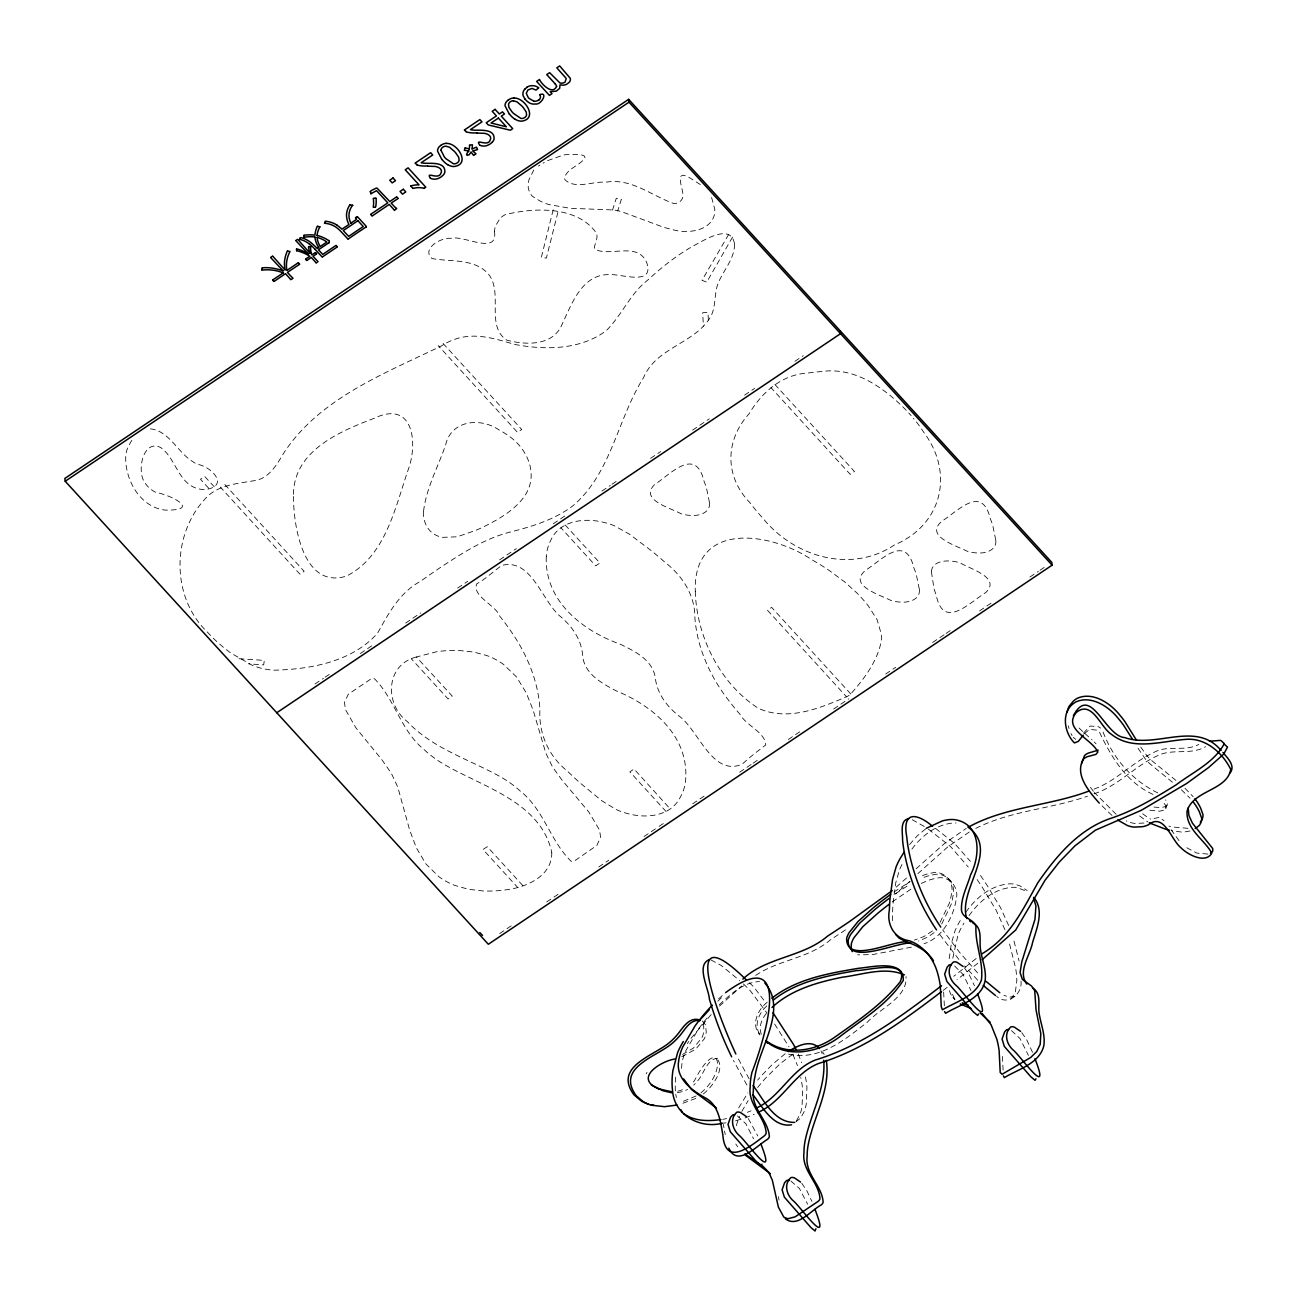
<?xml version="1.0" encoding="UTF-8"?>
<svg xmlns="http://www.w3.org/2000/svg" width="1297" height="1297" viewBox="0 0 1297 1297"><rect width="100%" height="100%" fill="white"/><g stroke="black" fill="none" stroke-linecap="round" stroke-linejoin="round"><path stroke-width="0.75" stroke-dasharray="5 3.75" d="M944.346 1005.807L943.535 989.806M1003.116 1070.122L1002.305 1054.121M681.573 1068.42L681.849 1064.399A69.227 31.858 -42.4 0 1 685.708 1050.846L698.224 1029.396A103.711 47.73 -42.4 0 1 709.41 1015.275M1020.982 981.083C1022.749 993.907 1007.51 1006.504 996.663 996.339M949.193 958.678L951.366 943.551L954.868 931.246A57.457 26.443 -42.4 0 1 959.034 922.67L960.818 919.654M952.809 958.191L958.045 934.715A57.457 26.443 -42.4 0 1 962.196 926.139L963.979 923.124M553.171 209.79L541.335 257.373L546.361 258.119L558.326 210.6M612.476 210.211L616.27 198.295L621.376 199.284L617.631 211.087M1149.839 810.236L1159.486 811.192L1164.349 810.155A6.566 4.54 20.2 0 0 1165.825 808.598L1165.452 805.145L1162.679 801.578M1165.825 808.598L1167.413 803.751L1165.679 799.876M646.23 1073.851L647.008 1072.343M738.658 1107.897L747.866 1092.901M741.835 1111.383L748.126 1100.602M732.546 237.092L706.735 282.146L702.001 280.314L728.849 234.141M940.098 922.329L949.436 903.036A82.522 37.986 -42.4 0 0 951.317 894.687C955.127 882.122 943.794 869.152 930.776 873.254A46.627 21.465 -42.4 0 0 922.507 875.588L919.524 876.821M941.687 924.064L951.025 904.771A82.522 37.986 -42.4 0 0 952.906 896.422C956.7 883.857 945.383 870.903 932.365 874.989A46.627 21.465 -42.4 0 0 924.096 877.323L921.113 878.555M1083.433 733.162L1090.129 726.061L1097.716 726.482A7.863 5.431 20.2 0 1 1100.602 728.136M131.808 440.332L128.176 446.654A42.088 35.538 -7.2 0 0 125.793 455.134C124.285 478.82 139.687 507.159 165.124 510.094C201.732 510.694 171.253 495.081 155.948 492.422A28.437 24.011 -7.2 0 1 150.355 488.888L148.604 487.299A32.49 27.432 -7.2 0 1 144.113 481.446C137.012 470.308 143.059 439.051 160.585 447.465C176.522 458.619 178.175 485.013 199.787 489.115A19.374 16.358 -7.2 0 0 206.661 489.358C230.039 485.127 210.049 465.85 197.274 464.326A52.464 44.293 -7.2 0 1 191.145 460.532C176.797 450.886 168.578 430.377 149.674 428.788M796.423 1120.884L799.892 1114.561A271.673 74.545 56.1 0 0 802.032 1106.892L802.697 1090.129A165.351 45.363 56.1 0 0 801.141 1079.299L800.752 1077.434M965.86 912.164C974.55 899.956 986.32 889.126 1001.106 885.235A54.717 25.178 -42.4 0 1 1009.277 883.857A52.48 24.157 -42.4 0 1 1013.8 884.035L1019.701 885.77L1027.159 890.52M969.037 915.633C977.711 903.425 989.481 892.595 1004.283 888.704A54.717 25.178 -42.4 0 1 1012.454 887.326A52.48 24.157 -42.4 0 1 1016.961 887.505L1026.592 891.298M766.332 1013.508C761.436 1019.361 758.226 1027.743 761.631 1035.103M909.586 844.558L916.995 836.111L926.366 828.28M911.888 849.13C920.319 837.83 931.635 828.053 945.513 824.389A54.717 25.178 -42.4 0 1 953.684 823.011A52.48 24.157 -42.4 0 1 956.019 822.995M1084.324 733.632L1089.642 729.4L1096.387 730.065A7.863 5.431 20.2 0 1 1099.272 731.735C1111.48 757.351 1126.331 782.707 1154.022 794.85M533.764 169.956L528.933 179.845A48.184 40.677 -7.2 0 0 528.333 183.282L528.219 187.465A15.369 12.97 -7.2 0 0 528.576 189.281L528.738 189.865A25.421 21.465 -7.2 0 0 530.943 194.388L531.3 194.923A11.884 10.036 -7.2 0 0 532.759 196.512L539.73 200.84A63.067 53.242 -7.2 0 0 548.534 204.472L569.918 208.282L613.724 209.984A57.83 48.832 -7.2 0 1 620.923 211.427L662.88 227.007A101.62 85.813 -7.2 0 0 671.635 229.358C686.178 234.011 710.351 231.855 714.517 214.281A45.427 38.359 -7.2 0 0 714.744 208.979L711.356 196.658M766.77 1005.953C758.972 1013.054 753.2 1025.538 760.334 1035.071M711.194 1014.578L690.28 1039.221A62.84 28.923 -42.4 0 0 687.361 1043.55M719.235 1004.818C730.422 994.345 743.278 982.218 759.475 981.57M767.24 1002.208C757.853 1009.747 750.525 1024.549 759.945 1034.974M916.12 868.779L944.573 843.439L966.2 828.459M917.903 873.594L947.75 846.909L969.378 831.944M717.825 1001.203L723.677 995.593M719.527 1006.083L741.673 985.996M906.522 878.02L893.584 889.434M909.7 881.49L895.465 894.006M718.538 998.885L725.882 992.416M932.543 930.873L923.95 936.531L914.417 940.098M934.132 932.608L927.777 937.099L918.471 941.087M976.155 958.532L953.814 976.268M977.825 963.201L956.991 979.738M1010.752 999.176L1015.34 992.4L1016.816 980.483A171.463 47.049 56.1 0 0 1015.681 968.389L1008.742 940.698M700.915 1092.885C728.379 1070.382 718.554 1033.239 694.462 1080.709A28.437 24.756 -66.1 0 1 691.317 1084.033M703.314 1093.955C712.637 1086.756 727.422 1066.556 715.296 1057.185M943.162 990.405L947.88 986.79M892.287 901.853L911.661 888.672M785.188 1053.731L772.331 1064.448L762.441 1074.629A103.711 47.73 -42.4 0 0 757.659 1080.125M893.876 892.028L910.137 881.571M895.465 893.763L908.484 885.203M315.009 683.989L323.391 678.347M325.077 677.229L330.103 673.84M360.307 653.526L372.061 645.63M405.621 623.063L420.714 612.914M457.63 588.092L467.698 581.315M499.572 559.882L516.352 548.599M553.268 523.777L565.022 515.882M601.938 491.06L610.32 485.418M612.006 484.284L617.032 480.911M650.591 458.344L660.659 451.567M692.533 430.134L709.313 418.85M744.559 395.163L754.627 388.387M794.899 361.312L803.281 355.67M499.718 933.548L513.142 924.518M546.702 901.95L558.44 894.055M598.711 866.98L608.779 860.203M644.025 836.516L657.449 827.486M659.119 826.367L664.161 822.979M692.679 803.8L704.433 795.904M739.663 772.201L751.417 764.306M753.087 763.171L758.129 759.799M788.317 739.485L800.071 731.589M833.631 709.021L848.724 698.872M885.64 674.051L895.708 667.274M932.624 642.453L944.378 634.557M946.048 633.422L951.09 630.05M979.608 610.871L993.032 601.84M1029.948 577.019L1038.33 571.377M1040.016 570.242L1045.042 566.87M538.401 166.097L539.892 165.108M792.905 1054.153L780.421 1063.443L765.619 1078.099A103.711 47.73 -42.4 0 0 757.383 1087.843M755.681 975.393C778.897 959.618 808.89 958.483 830.647 939.644A702.05 323.115 -42.4 0 0 847.735 928.393M1154.006 818.537L1159.323 817.337L1164.025 820.709M696.132 1095.949L681.136 1102.239M975.782 828.394C1010.703 810.609 1050.846 809.052 1087.453 796.212M795.774 1121.97L800.654 1118.03L804.124 1111.724A271.673 74.545 56.1 0 0 806.264 1104.039L806.929 1087.291A165.351 45.363 56.1 0 0 805.372 1076.461L804.983 1074.581M695.808 1098.429L680.26 1104.233M921.227 883.435L927.258 880.793A46.627 21.465 -42.4 0 1 935.526 878.458C948.545 874.373 959.877 887.326 956.084 899.891A82.522 37.986 -42.4 0 1 954.203 908.24C949.485 923.351 939.758 938.493 924.048 943.73M416.369 656.995C385.371 664.826 384.415 704.19 407.42 721.683C433.263 749.147 470.584 759.685 502.474 777.941A118.497 100.047 -7.2 0 1 519.838 790.7C543.589 809.004 550.268 840.991 570.972 861.127A4.199 3.534 -7.2 0 0 574.101 861.208L596.896 845.401L600.624 837.262L599.522 829.999L588.789 811.954L561.925 779.951L552.554 766.981L545.842 753.184L533.148 710.156L526.193 692.744L516.514 676.937L503.398 664.307A69.227 58.446 -7.2 0 0 486.715 655.52L473.583 652.002L459.041 650.478A103.711 87.564 -7.2 0 0 436.538 651.759L416.369 656.995L452.28 696.116L448.065 698.953L411.36 658.795M682.514 1054.429L693.392 1048.106L701.888 1037.778A19.374 16.861 -66.1 0 0 703.833 1031.18L703.671 1025.36L701.807 1021.404M1014.984 996.323L1009.163 997.182L1003.943 995.269M1094.052 789.079C1116.198 781.07 1132.054 762.539 1153.244 752.795C1167.349 744.283 1184.372 752.211 1198.817 744.446M747.38 1112.291L751.028 1110.832M745.094 1117.949L754.189 1114.301M681.768 1056.731L695.776 1049.16L704.287 1038.832A19.374 16.861 -66.1 0 0 706.217 1032.234L705.6 1024.841L702.293 1021.112M1094.036 793.796C1117.641 786.193 1134.275 766.592 1156.405 756.264C1171.775 747.802 1190.111 755.665 1205.594 746.732M1190.014 830.988L1182.929 832.269L1171.256 830.615M735.577 1120.835L743.197 1118.533M677.666 1091.215L680.293 1090.485A32.49 28.275 -66.1 0 0 685.189 1088.361M722.786 1119.376L726.644 1118.565M911.451 947.15L872.281 954.624L857.641 954.835M1144.003 823.028L1135.313 823.482A18.644 12.905 17.8 0 1 1128.552 821.86L1126.234 820.871M677.326 1092.739L682.692 1091.539A32.49 28.275 -66.1 0 0 687.572 1089.415M1207.88 854.074L1196.774 853.086L1185.15 846.892M1187.939 828.329L1172.585 827.016A91.276 63.018 20.2 0 1 1168.905 826.14M722.186 1123.267L725.963 1122.845M239.037 658.714L264.329 660.416L263.68 664.891L248.748 663.886M1154.006 807.074L1160.815 807.593L1165.679 806.556A6.566 4.54 20.2 0 0 1167.154 804.999M788.608 1054.104C818.877 1061.335 845.222 1039.464 867.417 1022.101C879.885 1008.418 907.722 997.685 906.036 976.625M711.015 959.958L721.31 965.519L739.63 980.564M717.679 1058.239C706.541 1059.001 703.898 1074.678 696.862 1081.779A28.437 24.756 -66.1 0 1 693.7 1085.086M912.261 819.688L925.393 827.129M790.894 1181.032L799.374 1188.392L807.642 1204.2M1075.797 739.322L1073.268 737.393M1011.449 1030.596L1019.977 1038.524L1028.408 1055.401M737.409 1115.923L745.921 1123.851L753.573 1138.798M954.624 966.054L963.185 974.582L970.983 990.535M1157.751 792.905C1131.227 779.74 1112.178 757.416 1102.288 729.871M928.376 829.156L950.555 846.503L968.275 867.061M935.575 828.394L954.787 843.666L970.351 861.321M1142.657 813.77L1147.667 817.337A39.461 27.253 20.2 0 0 1150.65 819.104M700.396 184.563L687.102 176.214L682.968 175.16L680.649 176.376C678.234 184.823 689.145 198.554 677.196 203.029A7.863 6.647 -7.2 0 1 673.84 203.548C651.483 195.782 631.331 177.738 605.699 182.245C592.956 180.964 575.414 189.832 564.973 179.732A6.566 5.545 -7.2 0 1 564.681 177.219C567.956 167.816 580.002 165.773 585.028 157.715L584.136 155.867L581.056 154.732L568.07 154.359A39.461 33.317 -7.2 0 0 563.011 155.154L547.885 160.536A91.276 77.058 -7.2 0 0 543.07 163.163M1172.423 782.221L1149.255 763.252A57.83 39.931 20.2 0 1 1144.781 758.242L1136.561 746.132M1175.893 780.372L1150.585 759.653A57.83 39.931 20.2 0 1 1146.11 754.643L1140.582 746.861M1139.641 815.959L1146.337 820.936A39.461 27.253 20.2 0 0 1147.861 821.876M1116.085 814.224L1094.311 792.451M949.291 990.649L951.366 995.448L954.835 999.063M1084.973 733.583L1092.074 739.922M1112.015 815.456L1100.326 804.221M1181.356 789.776L1190.014 798.19M743.392 983.937L748.304 988.573A16.358 4.491 56.1 0 1 749.066 989.4L749.731 990.13A12.159 3.34 56.1 0 1 750.525 991.038L766.867 1012.957M749.423 982.753L752.519 985.736A16.358 4.491 56.1 0 1 753.298 986.563L753.962 987.276A12.159 3.34 56.1 0 1 754.757 988.201L765.862 1002.889M1082.671 731.508L1078.52 727.471M1184.972 788.252L1193.191 796.698M906.263 410.322C884.116 387.722 854.577 366.613 821.179 371.591A141.405 119.405 -7.2 0 0 807.658 373.082C781.896 374.476 761.728 392.456 749.131 413.727C724.926 440.396 724.52 476.356 749.828 502.588A231.109 195.134 -7.2 0 0 762.506 517.762C793.651 556.656 850.767 574.117 894.46 544.935C942.352 524.782 954.397 472.935 923.675 432.193A171.463 144.778 -7.2 0 0 913.445 418.283M1094.198 741.949L1096.046 743.846M977.727 980.192L964.514 966.006M977.646 972.912L959.683 952.501L942.66 929.917M214.264 486.78L204.667 476.421L200.484 479.242L209.287 488.888M908.711 412.965L911.143 415.607M774.893 384.463L854.464 471.524L850.232 474.362L770.904 387.56M850.8 693.992L771.65 607.385L767.435 610.222L846.568 696.829M948.318 878.328L951.495 881.798M443.055 343.413L521.734 429.502L517.503 432.355L438.159 345.537M565.135 524.945L599.927 563.011L595.696 565.865L560.888 527.749M952.906 997.393L955.03 999.711M224.819 484.511L304.147 571.328L299.915 574.166L220.36 487.121M522.821 885.592L487.25 846.682L483.019 849.519L517.795 887.57M666.123 811.598L629.872 771.861L634.087 769.024L670.225 808.955M1021.76 1032.607L1026.754 1039.837L1032.639 1052.564M964.336 967.74L969.345 974.971L974.436 985.769M801.789 1183.318L806.783 1190.565L811.873 1201.362M958.856 959.423L938.428 932.77M748.32 1118.614L757.788 1135.961M1179.086 840.699L1171.126 829.723M1093.403 791.283L1089.156 785.512M735.788 1144.019L737.701 1146.807M774.633 1024.046L788.998 1046.874M822.655 1052.029L824.179 1054.396M746.877 1085.038L733.405 1060.411M749.099 1078.812L737.636 1057.558M954.543 998.917L952.452 994.118M1070.965 733.518L1072.084 735.642M792.872 1054.396L797.477 1065.583M821.017 1050.927L822.217 1053.699M798.19 1053.926L801.692 1062.746M1008.628 925.474L1000.49 907.592L987.179 885.478A141.405 38.797 56.1 0 0 979.608 874.194M1004.948 929.738L996.258 910.429L982.948 888.332A141.405 38.797 56.1 0 0 976.219 878.264M1014.011 941.136L1019.085 960.947M1068.258 725.85L1069.036 728.509M723.272 1124.369L723.937 1127.66M675.753 1094.246L676.385 1097.521M778.362 1196.628L779.027 1200.114M724.569 1131.065L725.234 1134.567M708.373 320.067L707.951 312.35L702.666 312.739L703.412 326.147M892.498 920.724L892.531 913.607A499.086 229.715 -42.4 0 1 893.211 901.853L895.773 882.706L899.275 870.417A57.457 26.443 -42.4 0 1 903.425 861.824M736.404 1125.699A69.227 31.858 -42.4 0 1 739.501 1116.393M675.413 1090.907A180.38 83.024 -42.4 0 1 676.061 1074.078M423.519 511.65C422.935 520.681 426.94 530.36 435.16 534.753A23.135 19.536 -7.2 0 0 442.293 537.363L457.209 536.796L476.129 530.246A199.479 168.432 -7.2 0 0 485.71 525.788C500.237 518.378 514.958 509.705 524.572 496.184A46.627 39.364 -7.2 0 0 529.111 487.202C535.937 468.006 524.912 447.043 508.959 436.1A82.522 69.665 -7.2 0 0 498.907 429.858C480.571 417.245 451.243 420.017 445.665 444.822C438.078 466.969 426.162 488.126 423.519 511.65M695.289 591.432C696.57 636.568 719.9 683.438 758.129 708.162C787.474 721.862 819.963 708.243 847.557 696.294A16.358 13.813 -7.2 0 0 848.627 695.63L849.503 695.046A12.159 10.263 -7.2 0 0 850.492 694.268C863.867 679.174 876.918 662.07 881.117 641.95A48.962 41.342 -7.2 0 0 881.312 634.201L877.161 619.771L868.52 606.218A165.351 139.606 -7.2 0 0 856.895 592.972L844.704 581.948L829.74 570.842A271.673 229.374 -7.2 0 0 811.841 559.737C771.326 532.175 692.809 520.016 695.289 591.432M494.481 231.482C498.291 255.817 463.369 234.741 451.129 238.356C441.466 236.946 421.022 248.748 431.95 258.525C450.999 262.124 474.41 258.071 488.629 274.283C503.447 293.284 485.321 326.131 506.9 340.171C525.561 345.132 552.344 346.202 561.65 325.271C571.458 304.714 581.591 274.121 609.266 274.624C621.279 273.699 654.596 286.394 646.749 262.675C637.702 241.339 610.628 257.114 594.837 249.267L594.448 246.77L596.847 238.405A15.629 13.197 -7.2 0 0 596.474 233.184C577.278 205.753 534.64 207.407 505.376 214.589A18.644 15.742 -7.2 0 0 499.993 218.545L495.649 225.629A27.253 23.006 -7.2 0 0 494.481 231.482M546.28 556.77C544.513 600.851 582.288 630.666 620.209 644.204C634.541 651.094 651.872 659.443 655.163 676.758C656.736 693.003 666.496 706.2 679.028 715.993C698.532 729.919 712.28 777.098 742.208 764.176C749.634 757.237 757.724 751.06 765.765 744.948C765.084 731.946 746.164 725.769 740.101 714.42A304.082 256.741 -7.2 0 1 727.504 698.905C709.621 675.397 697.089 647.3 694.884 617.631C695.062 595.307 682.449 575.836 665.248 562.541A499.086 421.395 -7.2 0 0 651.661 550.933L629.191 534.024L614.308 525.739A57.457 48.524 -7.2 0 0 603.51 522.302C584.525 517.584 559.51 520.356 550.674 540.509A54.717 46.189 -7.2 0 0 548.015 547.091A52.48 44.309 -7.2 0 0 546.28 556.77M551.76 852.307C552.473 876.415 525.512 887.748 505.246 889.92A103.711 87.564 -7.2 0 1 482.743 890.926L468.233 889.223L455.182 885.543A69.227 58.446 -7.2 0 1 438.645 876.529L425.756 863.737L416.353 847.8L409.722 830.307L397.774 787.084L391.289 773.207L382.161 760.123L355.848 727.763L345.44 709.572L344.467 702.293L348.326 694.203L371.38 678.671A4.199 3.534 -7.2 0 1 374.509 678.785C394.855 699.196 400.968 731.249 424.411 749.877A118.497 100.047 -7.2 0 0 441.531 762.863C480.976 786.728 540.427 800.962 551.76 852.307M293.495 496.459C293.381 526.063 303.303 589.551 346.445 576.111C385.436 556.364 395.001 508.132 408.02 470.227C418.266 443.298 413.565 399.314 374.071 418.347C338.728 431.755 292.376 451.486 293.495 496.459M709.54 502.847C710.545 512.461 699.634 515.947 691.917 515.428A33.43 28.226 -7.2 0 1 681.038 513.758C670.857 507.905 639.421 500.123 654.32 484.851C670.549 474.102 695.662 446.055 703.963 481.025A142.767 120.556 -7.2 0 1 706.411 487.688L709.54 502.847M919.395 589.535C920.4 599.149 909.505 602.635 901.772 602.132A33.43 28.226 -7.2 0 1 890.893 600.446C880.047 594.82 847.217 585.287 865.699 570.21C881.96 559.753 905.679 533.537 913.818 567.713A142.767 120.556 -7.2 0 1 916.266 574.376L919.395 589.535M995.837 540.379C996.842 550.009 985.931 553.479 978.214 552.976A33.43 28.226 -7.2 0 1 967.335 551.306C956.473 545.664 923.659 536.131 942.141 521.054C958.402 510.596 982.121 484.381 990.26 518.557A142.767 120.556 -7.2 0 1 992.708 525.22L995.837 540.379M734.524 244.112C734.621 258.233 724.391 269.176 718.927 281.433C713.447 292.944 716.771 306.757 710.01 317.814C693.473 344.062 656.217 347.547 643.555 377.67C617.469 418.866 611.519 472.935 573.031 505.717C554.84 519.53 532.662 526.339 510.823 531.9C485.581 538.142 463.434 552.376 441.953 566.465A702.05 592.761 -7.2 0 0 420.52 581.283C399.557 592.599 388.597 613.351 377.557 633.195C352.281 661.713 310.599 669.317 274.153 670.192A62.84 53.064 -7.2 0 1 252.38 665.393L230.72 652.975A180.38 152.3 -7.2 0 1 207.374 632.093C169.858 596.069 171.577 530.797 208.639 495.324C221.22 484.64 238.129 483.473 253.677 480.782C268.771 478.998 276.634 464.942 283.654 453.22C319.548 398.211 384.56 373.552 441.304 345.991C465.866 329.941 488.726 336.636 514.131 344.321C544.756 350.222 580.083 350.141 606.104 330.751C621.749 315.625 629.742 294.111 647.268 280.509C661.502 267.458 676.629 255.233 693.555 245.83C704.336 240.091 731.265 222.662 734.524 244.112M931.408 571.815L933.97 588.433A142.767 120.556 -7.2 0 0 936.207 595.161C943.454 630.439 969.459 602.683 985.882 592.453C1001.268 577.619 970.156 568.978 960.137 562.898A33.43 28.226 -7.2 0 0 949.323 560.985C942.092 560.563 931.684 562.866 931.408 571.815M685.789 777.616L685.594 780.875A52.48 44.309 -7.2 0 1 683.389 790.489A54.717 46.189 -7.2 0 1 680.406 796.99C670.744 816.737 645.711 818.812 626.856 813.365A57.457 48.524 -7.2 0 1 616.237 809.555L601.792 800.752L580.197 783.031A499.086 421.395 -7.2 0 1 567.211 770.953C548.518 756.038 538.514 733.275 539.941 709.459C538.368 681.638 527.312 655.098 511.683 632.304A304.082 256.741 -7.2 0 0 499.864 616.351C496.119 605.229 471.297 595.955 476.874 583.715C486.148 578.754 493.444 571.085 502.134 565.314C531.932 558.115 542.114 601.824 560.855 616.886C572.934 627.148 581.996 640.75 582.775 656.979C585.19 674.359 602.084 683.406 616.059 690.782C652.229 705.552 687.767 734.896 685.789 777.616"/><path stroke-width="1.5" d="M556.51 86.542C552.587 95.443 541.125 83.77 539.536 79.474L536.65 81.419L549.409 95.378L551.987 93.643L550.204 91.698L556.348 91.13L559.672 88.309L559.996 84.824L563.044 85.18A7.182 6.063 -7.2 0 0 566.659 84.224L568.848 82.635A5.577 4.702 -7.2 0 0 570.307 78.355L559.688 65.92L556.818 67.849L566.238 78.436L565.103 82.035A5.269 4.442 -7.2 0 1 561.098 83.186A4.248 3.583 -7.2 0 1 559.818 82.83L549.636 72.681L546.75 74.626L555.051 83.705M373.358 198.587L373.358 198.522A43.093 36.397 -7.2 0 1 373.293 207.001M1188.182 807.82L1188.895 815.408L1192.397 823.141L1212.727 848.53L1212.76 851.124L1210.474 853.167M1081.601 763.495L1084.503 755.632A15.629 10.814 17.8 0 1 1088.572 753.022L1098.17 750.169M261.864 268.074L261.848 268.544A5.058 4.28 -7.2 0 1 261.67 270.165A36.867 31.128 -7.2 0 1 283.313 272.97M325.109 221.284L325.044 221.609A6.793 5.739 -7.2 0 1 324.509 223.246A22.519 19.017 -7.2 0 1 335.356 226.716A39.202 33.106 -7.2 0 1 340.381 230.931L347.872 239.005M1067.074 711.972L1068.825 706.67L1073.235 701.223A45.427 31.371 20.2 0 1 1076.996 698.402C1092.366 691.269 1110.313 702.974 1119.733 715.036A101.62 70.168 20.2 0 1 1124.791 721.456L1136.529 740.279M1073.365 715.798C1090.518 682.935 1105.076 736.437 1124.726 737.571C1156.13 748.807 1196.061 720.208 1221.061 750.46M465.201 147.858L464.342 150.241L467.05 150.695A26.313 22.211 -7.2 0 0 469.092 150.938C467.439 152.057 464.277 156.824 469.125 154.813A27.983 23.622 -7.2 0 0 471.022 151.944L473.065 154.683A23.314 19.698 -7.2 0 0 473.664 155.429L475.983 153.857A33.657 28.421 -7.2 0 0 474.945 152.835L472.643 150.841A35.165 29.701 -7.2 0 0 477.572 149.56L476.599 147.209A25.081 21.174 -7.2 0 0 471.946 149.139A27.967 23.605 -7.2 0 0 472.319 146.204L472.432 144.81L469.482 144.988A33.495 28.291 -7.2 0 0 469.579 146.626L469.174 149.042M1020.544 1031.358L1014.53 1027.224A33.43 9.176 56.1 0 0 1010.752 1026.981C1003.473 1033.531 1006.634 1044.636 1013.589 1050.392C1020.869 1056.633 1049.678 1097.797 1036.416 1062.583A142.767 39.169 56.1 0 0 1034.974 1058.563M396.606 208.606L396.477 208.736A18.855 15.921 -7.2 0 1 395.52 209.53L394.369 210.39A28.388 23.978 -7.2 0 0 392.602 208.136L389.246 204.407L372.304 215.886M318.089 261.508L316.144 263.096A24.384 20.59 -7.2 0 0 314.279 260.762L311.296 257.438L306.903 260.47M287.318 251.132L286.669 252.623A40.645 34.322 -7.2 0 0 285.113 270.133L272.808 256.239M349.687 205.137L349.72 205.088A24.513 20.703 -7.2 0 0 346.494 214.88A26.978 22.779 -7.2 0 0 348.974 224.446L341.905 229.196A40.969 34.597 -7.2 0 0 337.123 225.305M293.041 278.125L292.83 278.352A19.812 16.731 -7.2 0 1 292.311 278.806L290.723 279.666A25.34 21.401 -7.2 0 0 289.231 277.801L285.518 273.683L274.072 281.433M317.279 226.375L317.117 226.683A33.787 28.518 -7.2 0 0 314.928 235.13A38.586 32.571 -7.2 0 0 304.6 235.162L304.26 235.146M904.058 852.194L900.248 858.355A57.457 26.443 -42.4 0 0 896.097 866.931L892.595 879.236L890.05 898.383A499.086 229.715 -42.4 0 0 889.369 910.121C886.5 924.485 894.265 938.623 909.359 940.795C924.226 945.999 934.44 959.861 938.039 974.809A304.082 139.946 -42.4 0 1 940.357 986.336L941.233 1006.585L942.4 1009.828C955.759 1001.851 975.457 996.323 981.407 980.062C983.758 962.001 974.955 944.54 975.96 926.35C973.658 918.827 962.487 918.6 961.482 910.283C960.834 897.832 967.238 886.386 970.626 874.713C980.467 855.842 981.521 824 955.014 819.72A52.48 24.157 -42.4 0 0 950.506 819.542A54.717 25.178 -42.4 0 0 942.335 820.92L926.366 828.28M1230.123 772.931C1235.798 765.603 1227.335 757.918 1222.941 752.471M1083.254 735.123L1078.374 741.333L1074.467 742.922C1065.064 733.989 1061.027 714.501 1071.906 704.822A45.427 31.371 20.2 0 1 1075.683 702.001C1091.036 694.868 1108.984 706.557 1118.403 718.635A101.62 70.168 20.2 0 1 1123.461 725.055L1132.459 739.209M370.31 191.437L370.731 191.081A60.424 51.021 -7.2 0 1 372.725 189.8L376.276 188.13A2.027 1.702 -7.2 0 1 377.103 188.211L389.797 201.538L396.525 196.949M699.18 1020.739L709.329 1009.698M712.345 1005.11L708.665 1009.066A103.711 47.73 -42.4 0 0 695.046 1025.927L682.53 1047.36A69.227 31.858 -42.4 0 0 678.671 1060.93C675.559 1078.293 691.252 1089.918 704.482 1097.44C718.619 1104.331 720.289 1120.948 722.802 1134.632C725.25 1167.446 750.396 1146.353 764.436 1135.783A4.199 1.929 -42.4 0 0 766.17 1133.4C765.57 1117.074 747.656 1104.963 750.201 1087.097A118.497 54.539 -42.4 0 1 751.887 1072.603C763.009 1043.518 796.488 940.73 725.882 992.416M492.357 142.103L490.639 143.594A15.142 12.792 -7.2 0 1 489.391 144.421L488.547 144.859A8.576 7.247 -7.2 0 1 479.566 145.134M272.727 279.909L283.427 272.792M270.733 257.357L272.467 256.19M525.269 88.747L525.998 88.115A12.386 10.457 -7.2 0 1 527.166 87.288M772.007 1007.412C791.316 989.595 817.45 982.202 842.628 977.16C862.651 974.679 884.927 966.362 904.366 974.858M329.211 242.766L329.211 240.626A3.307 2.805 -7.2 0 1 327.93 240.075A36.381 30.723 -7.2 0 0 317.181 235.422M538.579 87.888L536.018 90.093L531.932 88.423L527.847 90.044L526.29 93.335L528.122 97.34A20.59 17.38 -7.2 0 0 529.046 98.377L533.797 101.182M366.354 226.829L366.37 226.813A621.36 524.637 -7.2 0 0 348.245 239.005L348.196 239.037M981.878 953.846C1010.006 937.342 1022.701 909.748 1037.827 882.771C1056.163 856.166 1078.78 829.286 1110.329 818.504C1133.837 810.787 1155.124 797.866 1176.055 784.912C1192.591 772.299 1214.43 762.458 1224.287 743.651L1220.834 740.392L1209.453 741.203M982.186 959.667L1015.746 929.965L1045.09 880.193L1059.211 862.132L1074.97 845.839L1095.398 830.177L1141.23 810.333L1186.674 783.469L1208.561 767.565L1223.784 754.06L1227.465 747.121L1224.011 743.862M370.926 193.772L376.535 190.627L387.819 202.867L370.796 214.232M892.287 890.536L849.162 921.81A702.05 323.115 -42.4 0 1 827.486 936.175C802.567 957.478 766.932 956.7 742.808 979.105M889.207 904.187L886.208 906.506A199.479 91.811 -42.4 0 0 877.874 913.185L862.845 926.658L853.88 937.844A23.135 10.652 -42.4 0 0 851.399 943.551L851.027 948.561L852.275 951.609M440.672 145.426L439.278 146.674A7.782 6.566 -7.2 0 0 437.656 149.917A8.576 7.247 -7.2 0 0 437.592 151.23L441.823 159.45M508.148 100.064L506.77 101.296A7.782 6.566 -7.2 0 0 505.133 104.538A8.576 7.247 -7.2 0 0 505.068 105.851L509.299 114.087M771.796 998.268C796.52 978.846 828.491 973.35 858.663 968.275C871.811 967.189 904.349 958.953 903.279 980.402C887.732 1004.575 861.5 1019.945 839.094 1037.211C818.488 1052.726 787.295 1058.79 766.024 1041.232M773.385 1000.003C797.136 981.262 827.794 975.587 856.847 970.545C867.158 970.642 910.024 958.532 900.231 981.699C882.333 1004.364 857.674 1020.95 834.295 1037.519C814.711 1051.3 786.404 1055.92 766.203 1040.875M941.557 985.736C902.68 1015.275 862.716 1045.56 815.391 1060.006C790.813 1069.587 780.097 1097.505 756.054 1108.222M941.573 991.605C903.717 1020.334 864.613 1049.435 818.569 1063.475C793.472 1073.381 782.577 1102.174 757.545 1112.567M889.126 898.383L883.046 903.036A199.479 91.811 -42.4 0 0 874.697 909.716L859.668 923.188L850.702 934.375A23.135 10.652 -42.4 0 0 848.238 940.082C846.779 966.443 897.281 941.784 910.899 943.114M890.682 894.33L881.457 901.302A199.479 91.811 -42.4 0 0 873.108 907.981L858.079 921.454L849.113 932.64A23.135 10.652 -42.4 0 0 846.649 938.347C846.001 964.709 893.017 940.341 906.7 941.946C917.174 945.497 927.404 951.139 933.483 960.72M299.526 264.345L287.431 272.386L290.95 276.212A13.991 11.819 -7.2 0 0 292.311 277.509M316.549 253.969L313.031 256.271L316.144 259.643A16.277 13.748 -7.2 0 0 317.246 260.729M337.22 246.981L322.418 256.919M355.524 217.718L357.113 216.664M295.943 240.415L297.467 239.394M305.654 259.06L309.853 256.32A40.791 34.452 -7.2 0 0 296.608 250.645M397.968 198.619L391.224 203.078L394.012 206.142A19.828 16.748 -7.2 0 0 395.617 207.731L396.59 208.25M315.349 252.542L311.912 254.925A27.642 23.33 -7.2 0 1 310.599 246.916M298.197 262.788L286.864 270.473L286.669 269.241A39.591 33.43 -7.2 0 1 290.025 251.44A5.172 4.361 -7.2 0 1 288.193 251.099A1.654 1.394 -7.2 0 0 287.545 250.937M350.871 223.165L356.626 219.29L355.508 218.074M318.624 247.549L317.262 248.473A79.96 67.509 -7.2 0 0 314.652 245.895L310.858 242.539A26.248 22.162 -7.2 0 0 301.001 237.61M423.941 188.454L425.805 187.206L408.117 167.848L405.231 169.777L419.012 184.871A22.422 18.936 -7.2 0 0 410.679 185.974M628.64 99.35L64.85 478.431L65.207 481.252L488.337 944.265L1052.11 565.168L1051.754 562.347L628.64 99.35L628.996 102.171L1052.11 565.168M65.207 481.252L628.996 102.171M276.764 712.75L840.553 333.669L840.197 330.848M788.236 1051.64C796.861 1045.917 811.128 1038.735 819.477 1048.56M335.923 245.473L322.726 254.407L318.478 249.754L328.125 243.269A2.091 1.767 -7.2 0 1 328.725 242.944L328.757 242.944M969.394 826.594C1006.585 806.458 1050.197 805.81 1089.269 790.943M539.795 94.649C548.372 91.26 541.595 105.268 535.337 103.987A8.155 6.89 -7.2 0 1 530.246 103.306A15.726 13.278 -7.2 0 1 525.042 99.042M791.543 1124.807C773.369 1127.887 762.36 1106.86 752.957 1094.7M675.283 1058.952C661.665 1060.768 633.341 1077.791 658.033 1088.588M794.623 1122.375C774.228 1122.926 763.56 1099.645 753.119 1085.508M677.002 1105.044L664.518 1106.681L651.191 1105.206A42.088 36.624 -66.1 0 1 643.069 1101.591L636.487 1095.981A23.995 20.882 -66.1 0 1 634.265 1092.771C618.183 1066.491 658.049 1056.131 672.835 1042.788A52.464 45.654 -66.1 0 0 678.234 1037.454C684.557 1031.066 689.21 1019.02 700.088 1020.528M720.905 1119.587C708.373 1121.257 694.235 1121.483 683.632 1113.539M722.186 1123.267C699.877 1129.006 674.148 1114.966 672.576 1090.761A180.38 83.024 -42.4 0 1 672.9 1070.609L677.569 1052.759A62.84 28.923 -42.4 0 1 683.308 1041.507M375.271 207.212L373.471 207.261M373.958 198.165L375.773 198.036M317.489 226.213L318.105 226.375A4.183 3.534 -7.2 0 0 319.856 226.829M908.63 818.764C899.502 820.109 902.809 833.42 902.566 839.889A231.109 63.407 56.1 0 0 904.236 851.983C909.473 879.836 920.692 906.49 936.547 929.949M709.346 959.618C695.662 964.79 708.681 988.541 709.378 998.949C715.069 1018.842 722.559 1038.216 731.621 1056.812M513.871 98.037C525.382 97.502 538.466 119.324 521.264 121.188A11.203 9.468 -7.2 0 1 515.168 119.211M446.395 143.416C457.89 142.897 471.022 164.687 453.788 166.551A11.203 9.468 -7.2 0 1 447.676 164.573M350.109 204.667L350.141 204.667A2.302 1.946 -7.2 0 1 350.757 204.877A5.35 4.523 -7.2 0 0 352.8 205.348M513.45 100.826L517.017 101.863L521.718 105.868A57.036 48.151 -7.2 0 1 523.275 107.602L526.209 111.915L526.582 114.849A4.831 4.086 -7.2 0 1 524.75 117.541A4.783 4.037 -7.2 0 1 520.891 118.432L513.401 113.342A55.512 46.87 -7.2 0 1 511.845 111.607L508.91 107.311L508.521 104.36A4.734 4.004 -7.2 0 1 513.466 100.777M296.624 248.862L297.045 248.927A40.369 34.095 -7.2 0 1 308.556 254.212L295.975 240.82M672.138 1091.863L658.13 1088.702M671.668 1092.787L663.172 1090.809L651.353 1084.957M651.207 1104.736L653.753 1105.19M699.91 1020.042C688.302 1016.086 682.222 1029.461 675.85 1036.384A52.464 45.654 -66.1 0 1 670.452 1041.718C655.65 1055.077 615.799 1065.437 631.882 1091.717A23.995 20.882 -66.1 0 0 634.103 1094.927L640.686 1100.537A42.088 36.624 -66.1 0 0 648.792 1104.152M962.325 1002.857L968.146 1005.11M971.307 1008.58L960.25 1003.943M906.716 942.011L899.226 938.217L895.773 934.602M479.663 144.988C474.459 137.741 487.623 147.128 490.071 140.335C492.909 135.536 485.986 132.861 482.208 133.267A70.913 59.873 -7.2 0 0 476.891 133.121M430.426 178.094C425.205 170.864 438.386 180.234 440.834 173.441C443.655 168.642 436.749 165.967 432.955 166.373A70.913 59.873 -7.2 0 0 427.637 166.227M969.524 920.886L971.129 921.924M972.782 922.945C982.964 927.76 979.073 940.26 980.435 949.096C981.813 959.261 986.19 969.054 985.282 979.478C982.656 998.852 959.618 1004.689 945.578 1013.297L944.589 1011.595M967.821 826.983C1000.911 850.41 957.267 889.45 966.8 918.552M932.608 826.319C916.493 812.668 902.015 811.03 906.781 837.051A231.109 63.407 56.1 0 0 908.467 849.146C913.704 876.999 924.907 903.652 940.779 927.112M764.825 983.029C787.895 1009.017 759.15 1047.425 755.065 1076.072A118.497 54.539 -42.4 0 0 753.362 1090.582C750.833 1108.432 768.748 1120.543 769.348 1136.869A4.199 1.929 -42.4 0 1 767.613 1139.252C756.378 1145.916 737.409 1167.576 728.849 1148.104M999.776 992.724L986.125 981.424M995.545 995.561L983.239 985.493M1117.641 819.963L1127.385 825.508A18.644 12.905 17.8 0 0 1134.145 827.129L1142.835 826.659A27.253 18.855 17.8 0 0 1148.429 824.762C1164.09 812.198 1171.045 839.84 1180.854 847.671C1187.63 854.755 1205.659 864.175 1211.82 853.102C1204.005 839.256 1186.155 829.334 1187.014 811.468C1192.754 790.019 1227.027 790.846 1230.74 769.397C1222.617 752.827 1205.529 737.62 1185.912 739.355C1161.464 741.106 1132.638 751.255 1111.302 734.232C1100.44 727.309 1091.993 699.553 1076.332 712.475C1062.275 729.206 1092.009 738.901 1097.846 752.033L1095.884 754.4L1087.405 756.67A15.629 10.814 17.8 0 0 1083.335 759.28C1074.24 774.731 1089.464 791.981 1099.24 803.102M980.062 1012.957L990.13 1022.149M273.813 281.4L272.743 280.233M744.883 1153.941L763.058 1166.392L768.797 1172.391L772.347 1180.27L778.362 1207.069L783.81 1217.137L787.846 1218.758L795.158 1216.829L818.229 1201.33A4.199 1.929 -42.4 0 0 819.963 1198.963C819.364 1182.637 801.449 1170.526 803.978 1152.66A118.497 54.539 -42.4 0 1 805.68 1138.166C811.598 1112.259 825.897 1087.502 823.725 1060.249M1033.19 988.33C1042.366 994.491 1037.065 1006.91 1039.594 1015.908C1041.41 1025.797 1045.431 1035.654 1043.793 1045.852C1039.4 1063.702 1018.032 1069.279 1004.348 1077.612L1003.375 1075.91M306.562 260.421L305.622 259.4M298.488 262.805L299.607 264.021M322.045 256.887L314.976 249.17M745.467 1155.222L770.288 1173.672M357.437 216.696L366.403 226.505M746.505 980.094C673.84 908.403 723.418 1027.646 735.853 1053.975M963.136 966.492L957.121 962.358A33.43 9.176 56.1 0 0 953.344 962.115C946.064 968.664 949.209 979.77 956.181 985.525C963.444 991.767 992.27 1032.931 979.008 997.717A142.767 39.169 56.1 0 0 977.549 993.697M746.505 1116.685L740.49 1112.55A33.43 9.176 56.1 0 0 736.712 1112.307C729.433 1118.841 732.578 1129.963 739.549 1135.718C746.813 1141.944 775.638 1183.123 762.377 1147.894A142.767 39.169 56.1 0 0 760.917 1143.889M800.573 1182.07L794.558 1177.952A33.43 9.176 56.1 0 0 790.781 1177.708C783.501 1184.242 786.647 1195.348 793.618 1201.103C800.898 1207.345 829.707 1248.508 816.445 1213.295A142.767 39.169 56.1 0 0 814.986 1209.29M1026.835 984.099C1017.302 971.712 1030.077 955.484 1032.574 942.497C1036.757 928.376 1044.588 910.462 1033.822 897.394M982.202 1013.606L991.038 1024.679L996.809 1039.124A304.082 139.946 -42.4 0 1 999.128 1050.651L1000.198 1072.441L1002.062 1074.273L1030.758 1057.444L1036.741 1051.543L1040.194 1044.377L1040.826 1033.741L1036.044 1009.941L1034.73 990.665L1031.537 986.012L1022.393 979.397L1020.074 972.572L1021.777 961.92L1034.99 919.265L1035.914 905.938L1033.531 898.091M766.057 1041.75L767.548 1043.258M716.495 1108.108L691.69 1089.658L683.616 1078.926M270.749 257.665L283.281 271.024A42.347 35.749 -7.2 0 0 272.321 268.122A37.013 31.241 -7.2 0 0 262.529 267.798M785.333 1218.807C797.655 1228.162 810.463 1210.701 821.39 1204.816A4.199 1.929 -42.4 0 0 823.125 1202.432C822.541 1186.107 804.626 1173.996 807.156 1156.146A118.497 54.539 -42.4 0 1 808.858 1141.636C814.84 1114.723 830.68 1088.637 826.302 1060.281M410.646 185.893L412.738 188.178M396.882 197.014L398.017 198.263M370.731 214.589L371.882 215.837M336.28 245.538L337.301 246.657M315.706 252.623L316.63 253.645M479.777 932.478L482.516 935.461M297.872 239.507L310.275 253.564A29.345 24.773 -7.2 0 1 308.508 246.803M524.961 99.091L523.113 95.67A8.884 7.49 -7.2 0 1 525.285 88.65M1194.861 798.774L1196.337 800.784A63.067 43.547 20.2 0 1 1200.584 807.95L1202.935 814.435A11.884 8.204 20.2 0 1 1202.967 816.186L1202.886 816.688A25.421 17.558 20.2 0 1 1201.492 820.498L1201.233 820.92A15.369 10.603 20.2 0 1 1200.276 822.136M1193.532 802.373L1195.007 804.383A63.067 43.547 20.2 0 1 1199.255 811.549L1201.622 818.034A11.884 8.204 20.2 0 1 1201.654 819.785L1201.573 820.288A25.421 17.558 20.2 0 1 1200.163 824.081L1199.92 824.519A15.369 10.603 20.2 0 1 1198.947 825.735L1196.029 828.005A48.184 33.268 20.2 0 1 1195.186 828.524M772.98 1012.762L793.229 1044.036A48.962 13.44 56.1 0 1 795.904 1049.127M680.828 1109.665L682.433 1112.388M296.397 249.137L296.397 249.17A3.875 3.275 -7.2 0 1 296.591 250.759M815.91 1228.713L815.067 1231.015L810.933 1227.562L784.377 1197.163L782.091 1189.787L784.588 1182.751L786.549 1180.546A33.43 9.176 56.1 0 1 789.241 1180.448M1035.979 1078.845L1035.038 1080.304L1030.904 1076.85L1004.348 1046.452L1002.062 1039.059L1004.559 1032.039L1006.521 1029.834A33.43 9.176 56.1 0 1 1008.709 1029.623M978.57 1013.978L977.63 1015.438L973.496 1011.984L946.94 981.586L944.654 974.193L947.15 967.173L949.112 964.968A33.43 9.176 56.1 0 1 951.301 964.757M761.939 1164.171L760.982 1165.614L756.864 1162.177L730.308 1131.762L728.022 1124.386L730.503 1117.349L732.481 1115.144A33.43 9.176 56.1 0 1 734.653 1114.934M1169.391 830.177A91.276 63.018 20.2 0 1 1165.841 829.269L1150.715 823.449A39.461 27.253 20.2 0 1 1149.32 822.703M317.035 235.535A26.994 22.795 -7.2 0 1 319.921 226.829M309.643 244.128A71.919 60.716 -7.2 0 1 314.96 249.186M299.818 239.378A23.038 19.455 -7.2 0 1 309.529 244.209M300.191 238.145A5.204 4.394 -7.2 0 1 299.785 239.507M300.255 238.145A2.221 1.881 -7.2 0 1 300.32 237.74M318.738 247.5A31.874 26.913 -7.2 0 1 314.895 237.075M315.058 236.978A31.566 26.653 -7.2 0 0 303.709 237.335A4.037 3.405 -7.2 0 0 303.936 235.778A2.351 1.978 -7.2 0 1 303.936 235.357M317.23 237.4A29.328 24.773 -7.2 0 1 326.876 242.036L320.197 246.511A29.75 25.113 -7.2 0 1 317.084 237.481M310.664 246.949A8.884 7.506 -7.2 0 1 309.059 246.381M350.936 223.133A21.709 18.336 -7.2 0 1 352.573 205.25M325.806 221.236A25.681 21.692 -7.2 0 1 337.204 225.208M370.958 193.772A8.285 6.988 -7.2 0 0 370.423 192.134A2.529 2.14 -7.2 0 1 370.277 191.68M376.065 198.409A41.974 35.441 -7.2 0 1 375.676 206.92M412.835 188.454A18.158 15.337 -7.2 0 1 424.006 188.292M416.969 164.557A6.436 5.431 -7.2 0 1 415.121 163.13L430.636 152.689L432.728 154.975L421.201 162.709A11.835 10.003 -7.2 0 0 423.973 163.195A24.546 20.72 -7.2 0 0 424.994 163.26C431.739 163.552 445.649 161.801 444.839 172.209A8.317 7.02 -7.2 0 1 443.104 175.208L441.385 176.716A15.142 12.792 -7.2 0 1 440.153 177.527L439.31 177.981A8.576 7.247 -7.2 0 1 430.312 178.24M427.621 165.935A26.199 22.114 -7.2 0 1 416.775 164.962M447.546 164.703A30.69 25.924 -7.2 0 1 441.937 159.385M440.737 145.491A8.625 7.296 -7.2 0 1 446.395 143.302M465.218 147.842A31.241 26.378 -7.2 0 1 469.157 149.058M466.207 131.435A6.436 5.431 -7.2 0 1 464.358 130.024L479.874 119.583L481.965 121.869L470.454 129.603A11.835 10.003 -7.2 0 0 473.21 130.089A24.546 20.72 -7.2 0 0 474.232 130.154C480.976 130.446 494.903 128.695 494.076 139.103A8.317 7.02 -7.2 0 1 492.341 142.086M476.858 132.829A26.199 22.114 -7.2 0 1 466.028 131.856M515.022 119.34A30.69 25.924 -7.2 0 1 509.413 114.006M508.213 100.112A8.625 7.296 -7.2 0 1 513.871 97.94M538.677 99.966A5.885 4.977 -7.2 0 1 533.78 101.247M539.763 94.665A5.383 4.54 -7.2 0 1 538.92 100.161M526.987 87.077A9.209 7.782 -7.2 0 1 538.66 87.823M554.954 83.77A6.647 5.61 -7.2 0 1 556.64 86.51M440.98 150.306L444.368 156.986A55.512 46.87 -7.2 0 0 445.925 158.704L453.431 163.762A4.783 4.037 -7.2 0 0 457.257 162.903A4.831 4.086 -7.2 0 0 459.106 160.228L458.733 157.294L455.782 152.981A57.036 48.151 -7.2 0 0 454.226 151.246L449.54 147.242L445.973 146.204A4.734 4.004 -7.2 0 0 441.029 149.739L440.98 150.306M393.023 177.981L389.749 180.202L392.213 182.893L395.488 180.688L393.023 177.981M495.097 109.353L492.212 111.299L496.427 115.919L486.245 122.761L488.223 124.934L510.353 130.219L512.704 128.63L501.291 116.146L504.468 114.006L502.49 111.85L499.313 113.974L495.097 109.353M498.405 118.076L491.06 123.02L506.349 126.782L498.405 118.076M403.318 189.265L400.043 191.47L402.508 194.161L405.783 191.956L403.318 189.265M357.923 220.717L343.267 230.574L348.634 236.362L363.241 226.537L357.923 220.717"/></g></svg>
